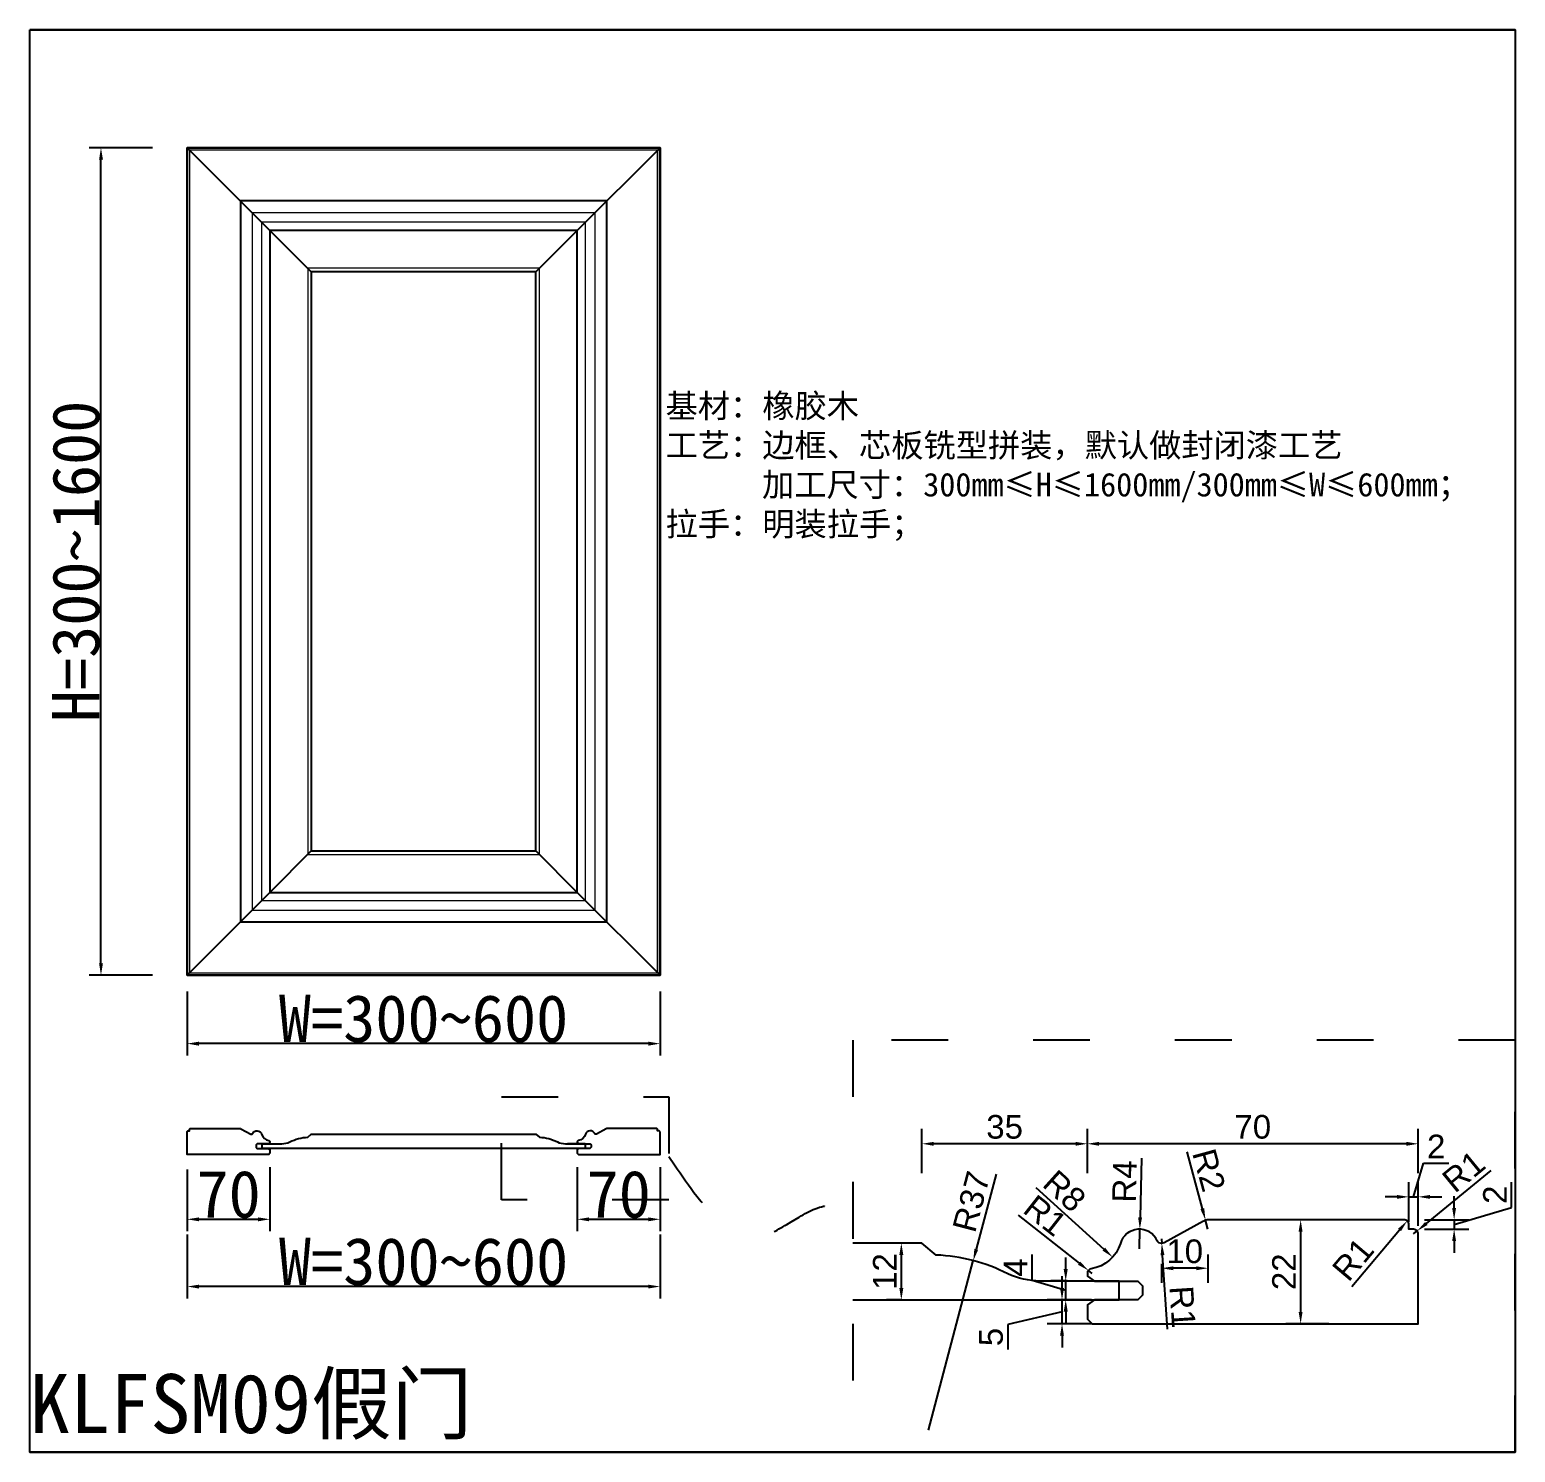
# Model space of a CAD drawing. Header units: inches. Extents: x 49347 to 63816, y 8487 to 15335.
# Drawn here: x 54002 to 55259, y 10398 to 11602 of the extents above; entities that cross this region are included whole.
import ezdxf

# ---------------------------------------------------------------- set-up
doc = ezdxf.new("R2010")
doc.units = ezdxf.units.IN
doc.header["$LTSCALE"] = 4
doc.linetypes.add('100', pattern=[30, 12, -18])
doc.layers.add('主色线', color=29, linetype='Continuous', lineweight=5)
doc.layers.add('粗实线', color=7, linetype='Continuous')
doc.styles.add('KLF-1_宋体', font='SimSun.ttf')
doc.styles.get("Standard").update_dxf_attribs({"font": 'arial.ttf'})
doc.styles.add('ZB_宋体', font='SimSun.ttf')
doc.dimstyles.new('ZB16-1.0+4倍大样', dxfattribs={"dimscale": 10, "dimtxt": 2, "dimasz": 1, "dimexe": 1.25, "dimexo": 0.625, "dimgap": 0.4, "dimtad": 1, "dimdec": 1, "dimlfac": 0.25, "dimtxsty": 'Standard', "dimcen": 2.5, "dimclrd": 144, "dimclre": 144, "dimclrt": 4, "dimadec": 0, "dimazin": 0, "dimtfac": 1, "dimtdec": 1, "dimtmove": 1, "dimatfit": 3, "dimfxlon": 1, "dimarcsym": 0})
doc.dimstyles.new('客来福标注小', dxfattribs={"dimscale": 20, "dimtxt": 2, "dimasz": 0.5, "dimexe": 0.5, "dimexo": 0, "dimgap": 0.05, "dimtad": 1, "dimdec": 0, "dimzin": 0, "dimdsep": 46, "dimtxsty": 'Standard', "dimcen": 0, "dimclrd": 256, "dimclre": 256, "dimclrt": 256, "dimadec": 0, "dimazin": 0, "dimtfac": 1, "dimtdec": 0, "dimtofl": 0, "dimtmove": 1, "dimatfit": 3, "dimfxl": 2.2, "dimfxlon": 1, "dimtolj": 1, "dimtzin": 0, "dimarcsym": 0})

# ---------------------------------------------------------------- blocks, each defined once
blk = doc.blocks.new('*D157')
at = {"lineweight": -2, "transparency": 16777216}
for p, q in [((54134.9, 10637.4), (54134.9, 10585.4)), ((54204.9, 10639.4), (54204.9, 10585.4)), ((54144.9, 10595.4), (54194.9, 10595.4))]:
    blk.add_line(p, q, dxfattribs=at)
at = {"transparency": 16777216}
for points in [[(54144.9, 10597), (54144.9, 10593.7), (54134.9, 10595.4)], [(54194.9, 10597), (54194.9, 10593.7), (54204.9, 10595.4)]]:
    blk.add_solid(points, dxfattribs=at)
at = {"layer": 'Defpoints', "color": 0, "transparency": 16777216}
for p in [(54134.9, 10637.4), (54204.9, 10640), (54204.9, 10595.4)]:
    blk.add_point(p, dxfattribs=at)
at = {"transparency": 16777216, "insert": (54169.9, 10616.4), "char_height": 40, "attachment_point": 5, "style": 'KLF-1_宋体'}
blk.add_mtext('\\A1;70', dxfattribs=at)
blk = doc.blocks.new('*D158')
at = {"lineweight": -2, "transparency": 16777216}
for p, q in [((54465, 10639.4), (54465, 10585.4)), ((54535, 10639.4), (54535, 10585.4)), ((54475, 10595.4), (54525, 10595.4))]:
    blk.add_line(p, q, dxfattribs=at)
at = {"transparency": 16777216}
for points in [[(54475, 10597), (54475, 10593.7), (54465, 10595.4)], [(54525, 10597), (54525, 10593.7), (54535, 10595.4)]]:
    blk.add_solid(points, dxfattribs=at)
at = {"layer": 'Defpoints', "color": 0, "transparency": 16777216}
for p in [(54465, 10640), (54535, 10642), (54535, 10595.4)]:
    blk.add_point(p, dxfattribs=at)
at = {"transparency": 16777216, "insert": (54500, 10616.4), "char_height": 40, "attachment_point": 5, "style": 'KLF-1_宋体'}
blk.add_mtext('\\A1;70', dxfattribs=at)
blk = doc.blocks.new('*D159')
at = {"lineweight": -2, "transparency": 16777216}
for p, q in [((54134.9, 10582.5), (54134.9, 10528.5)), ((54535, 10582.5), (54535, 10528.5)), ((54525, 10538.5), (54144.9, 10538.5))]:
    blk.add_line(p, q, dxfattribs=at)
at = {"transparency": 16777216}
for points in [[(54144.9, 10540.1), (54144.9, 10536.8), (54134.9, 10538.5)], [(54525, 10540.1), (54525, 10536.8), (54535, 10538.5)]]:
    blk.add_solid(points, dxfattribs=at)
at = {"layer": 'Defpoints', "color": 0, "transparency": 16777216}
for p in [(54134.9, 10633.6), (54535, 10633.6), (54134.9, 10538.5)]:
    blk.add_point(p, dxfattribs=at)
at = {"transparency": 16777216, "insert": (54334.9, 10559.5), "char_height": 40, "attachment_point": 5, "style": 'KLF-1_宋体'}
blk.add_mtext('\\A1;W=300~600', dxfattribs=at)
blk = doc.blocks.new('*D160')
at = {"lineweight": -2, "transparency": 16777216}
for p, q in [((54105.4, 11502), (54051.9, 11502)), ((54061.9, 10812), (54061.9, 11492)), ((54105.4, 10802), (54051.9, 10802))]:
    blk.add_line(p, q, dxfattribs=at)
at = {"transparency": 16777216}
for points in [[(54060.3, 11492), (54063.6, 11492), (54061.9, 11502)], [(54060.3, 10812), (54063.6, 10812), (54061.9, 10802)]]:
    blk.add_solid(points, dxfattribs=at)
at = {"layer": 'Defpoints', "color": 0, "transparency": 16777216}
for p in [(54061.9, 11502), (54105.4, 11502), (54105.4, 10802)]:
    blk.add_point(p, dxfattribs=at)
at = {"transparency": 16777216, "insert": (54040.9, 11152), "char_height": 40, "attachment_point": 5, "rotation": 90, "style": 'KLF-1_宋体'}
blk.add_mtext('\\A1;H=300~1600', dxfattribs=at)
blk = doc.blocks.new('*D161')
at = {"color": 144, "lineweight": -2, "transparency": 16777216}
for p, q in [((54739.2, 10575.2), (54726.7, 10575.2)), ((54739.2, 10537.2), (54739.2, 10565.2)), ((54739.2, 10527.2), (54726.7, 10527.2))]:
    blk.add_line(p, q, dxfattribs=at)
at = {"color": 144, "transparency": 16777216}
for points in [[(54737.5, 10565.2), (54740.9, 10565.2), (54739.2, 10575.2)], [(54737.5, 10537.2), (54740.9, 10537.2), (54739.2, 10527.2)]]:
    blk.add_solid(points, dxfattribs=at)
at = {"layer": 'Defpoints', "color": 0, "transparency": 16777216}
for p in [(54739.2, 10575.2), (54744.1, 10575.2), (54744.1, 10527.2)]:
    blk.add_point(p, dxfattribs=at)
at = {"color": 4, "transparency": 16777216, "insert": (54725.2, 10551.2), "char_height": 20, "attachment_point": 5, "rotation": 90}
blk.add_mtext('12', dxfattribs=at)
blk = doc.blocks.new('*D162')
at = {"color": 144, "lineweight": -2, "transparency": 16777216}
for p, q in [((54896.6, 10634.3), (54896.6, 10671.8)), ((55176.6, 10634.3), (55176.6, 10671.8)), ((55166.6, 10659.3), (54906.6, 10659.3))]:
    blk.add_line(p, q, dxfattribs=at)
at = {"color": 144, "transparency": 16777216}
for points in [[(54906.6, 10660.9), (54906.6, 10657.6), (54896.6, 10659.3)], [(55166.6, 10660.9), (55166.6, 10657.6), (55176.6, 10659.3)]]:
    blk.add_solid(points, dxfattribs=at)
at = {"layer": 'Defpoints', "color": 0, "transparency": 16777216}
for p in [(54896.6, 10659.3), (55176.6, 10600.6), (54896.6, 10579.5)]:
    blk.add_point(p, dxfattribs=at)
at = {"color": 4, "transparency": 16777216, "insert": (55036.6, 10673.5), "char_height": 20, "attachment_point": 5}
blk.add_mtext('70', dxfattribs=at)
blk = doc.blocks.new('*D163')
at = {"color": 144, "lineweight": -2, "transparency": 16777216}
for p, q in [((54756.6, 10634.3), (54756.6, 10671.8)), ((54896.6, 10634.3), (54896.6, 10671.8)), ((54886.6, 10659.3), (54766.6, 10659.3))]:
    blk.add_line(p, q, dxfattribs=at)
at = {"color": 144, "transparency": 16777216}
for points in [[(54766.6, 10660.9), (54766.6, 10657.6), (54756.6, 10659.3)], [(54886.6, 10660.9), (54886.6, 10657.6), (54896.6, 10659.3)]]:
    blk.add_solid(points, dxfattribs=at)
at = {"layer": 'Defpoints', "color": 0, "transparency": 16777216}
for p in [(54756.6, 10659.3), (54756.6, 10605.1), (54896.6, 10579.5)]:
    blk.add_point(p, dxfattribs=at)
at = {"color": 4, "transparency": 16777216, "insert": (54826.6, 10673.5), "char_height": 20, "attachment_point": 5}
blk.add_mtext('35', dxfattribs=at)
blk = doc.blocks.new('*D164')
at = {"color": 144, "lineweight": -2, "transparency": 16777216}
for p, q in [((55101, 10595), (55064.6, 10595)), ((55077.1, 10585), (55077.1, 10517)), ((55101, 10507), (55064.6, 10507))]:
    blk.add_line(p, q, dxfattribs=at)
at = {"color": 144, "transparency": 16777216}
for points in [[(55075.4, 10585), (55078.7, 10585), (55077.1, 10595)], [(55075.4, 10517), (55078.7, 10517), (55077.1, 10507)]]:
    blk.add_solid(points, dxfattribs=at)
at = {"layer": 'Defpoints', "color": 0, "transparency": 16777216}
for p in [(55107.2, 10595), (55077.1, 10507), (55107.2, 10507)]:
    blk.add_point(p, dxfattribs=at)
at = {"color": 4, "transparency": 16777216, "insert": (55063, 10551), "char_height": 20, "attachment_point": 5, "rotation": 90}
blk.add_mtext('22', dxfattribs=at)
blk = doc.blocks.new('*D165')
at = {"color": 144, "lineweight": -2, "transparency": 16777216}
for p, q in [((54849.8, 10543.7), (54849.8, 10565.5)), ((54878.3, 10553.2), (54878.3, 10563.2)), ((54878.3, 10535.2), (54849.8, 10543.7)), ((54879.4, 10543.2), (54865.8, 10543.2)), ((54878.3, 10527.2), (54878.3, 10543.2)), ((54878.3, 10527.2), (54878.3, 10543.2)), ((54879.4, 10527.2), (54865.8, 10527.2)), ((54878.3, 10517.2), (54878.3, 10507.2))]:
    blk.add_line(p, q, dxfattribs=at)
at = {"color": 144, "transparency": 16777216}
for points in [[(54876.6, 10553.2), (54880, 10553.2), (54878.3, 10543.2)], [(54876.6, 10517.2), (54880, 10517.2), (54878.3, 10527.2)]]:
    blk.add_solid(points, dxfattribs=at)
at = {"layer": 'Defpoints', "color": 0, "transparency": 16777216}
for p in [(54878.3, 10543.2), (54885.7, 10543.2), (54885.7, 10527.2)]:
    blk.add_point(p, dxfattribs=at)
at = {"color": 4, "transparency": 16777216, "insert": (54835.8, 10554.6), "char_height": 20, "attachment_point": 5, "rotation": 90}
blk.add_mtext('4', dxfattribs=at)
blk = doc.blocks.new('*D166')
at = {"color": 144, "lineweight": -2, "transparency": 16777216}
for p, q in [((54875.2, 10537.2), (54875.2, 10547.2)), ((54900.2, 10527.2), (54862.7, 10527.2)), ((54875.2, 10507), (54875.2, 10527.2)), ((54875.2, 10507), (54875.2, 10527.2)), ((54875.2, 10517.1), (54829.3, 10506.4)), ((54829.3, 10506.4), (54829.3, 10485.2)), ((54900.2, 10507), (54862.7, 10507)), ((54875.2, 10497), (54875.2, 10487))]:
    blk.add_line(p, q, dxfattribs=at)
at = {"color": 144, "transparency": 16777216}
for points in [[(54873.5, 10537.2), (54876.8, 10537.2), (54875.2, 10527.2)], [(54873.5, 10497), (54876.8, 10497), (54875.2, 10507)]]:
    blk.add_solid(points, dxfattribs=at)
at = {"layer": 'Defpoints', "color": 0, "transparency": 16777216}
for p in [(54875.2, 10527.2), (54914.4, 10527.2), (54914.4, 10507)]:
    blk.add_point(p, dxfattribs=at)
at = {"color": 4, "transparency": 16777216, "insert": (54815.2, 10495.8), "char_height": 20, "attachment_point": 5, "rotation": 90}
blk.add_mtext('5', dxfattribs=at)
blk = doc.blocks.new('*D167')
at = {"color": 144, "lineweight": -2, "transparency": 16777216}
for p, q in [((55255.6, 10605.5), (55255.6, 10626.8)), ((55207, 10605), (55207, 10615)), ((55207, 10591), (55255.6, 10605.5)), ((55182, 10595), (55219.5, 10595)), ((55182, 10587), (55219.5, 10587)), ((55207, 10595), (55207, 10587)), ((55207, 10595), (55207, 10587)), ((55207, 10577), (55207, 10567))]:
    blk.add_line(p, q, dxfattribs=at)
at = {"color": 144, "transparency": 16777216}
for points in [[(55205.3, 10605), (55208.6, 10605), (55207, 10595)], [(55205.3, 10577), (55208.6, 10577), (55207, 10587)]]:
    blk.add_solid(points, dxfattribs=at)
at = {"layer": 'Defpoints', "color": 0, "transparency": 16777216}
for p in [(55144.8, 10595), (55171.2, 10587), (55207, 10587)]:
    blk.add_point(p, dxfattribs=at)
at = {"color": 4, "transparency": 16777216, "insert": (55241.5, 10616.2), "char_height": 20, "attachment_point": 5, "rotation": 90}
blk.add_mtext('2', dxfattribs=at)
blk = doc.blocks.new('*D168')
at = {"color": 144, "lineweight": -2, "transparency": 16777216}
for p, q in [((55172.6, 10614.4), (55181.2, 10642.9)), ((55181.2, 10642.9), (55202.4, 10642.9)), ((55168.6, 10593.2), (55168.6, 10626.9)), ((55176.6, 10589.8), (55176.6, 10626.9)), ((55158.6, 10614.4), (55148.6, 10614.4)), ((55168.6, 10614.4), (55176.6, 10614.4)), ((55168.6, 10614.4), (55176.6, 10614.4)), ((55186.6, 10614.4), (55196.6, 10614.4))]:
    blk.add_line(p, q, dxfattribs=at)
at = {"color": 144, "transparency": 16777216}
for points in [[(55158.6, 10616), (55158.6, 10612.7), (55168.6, 10614.4)], [(55186.6, 10616), (55186.6, 10612.7), (55176.6, 10614.4)]]:
    blk.add_solid(points, dxfattribs=at)
at = {"layer": 'Defpoints', "color": 0, "transparency": 16777216}
for p in [(55176.6, 10614.4), (55168.6, 10587), (55176.6, 10583.5)]:
    blk.add_point(p, dxfattribs=at)
at = {"color": 4, "transparency": 16777216, "insert": (55191.8, 10657), "char_height": 20, "attachment_point": 5}
blk.add_mtext('2', dxfattribs=at)
blk = doc.blocks.new('*D169')
at = {"color": 144, "lineweight": -2, "transparency": 16777216}
for p, q in [((54942.5, 10647.1), (54941.3, 10596.9)), ((54940.6, 10570.3), (54941, 10587))]:
    blk.add_line(p, q, dxfattribs=at)
at = {"color": 144, "transparency": 16777216}
blk.add_solid([(54939.6, 10597), (54942.9, 10596.9), (54941, 10587)], dxfattribs=at)
at = {"layer": 'Defpoints', "color": 0, "transparency": 16777216}
for p in [(54941, 10587), (54940.6, 10570.3)]:
    blk.add_point(p, dxfattribs=at)
at = {"color": 4, "transparency": 16777216, "insert": (54928, 10627.4), "char_height": 20, "attachment_point": 5, "rotation": 88.604}
blk.add_mtext('R4', dxfattribs=at)
blk = doc.blocks.new('*D170')
at = {"color": 144, "lineweight": -2, "transparency": 16777216}
blk.add_line((54852.9, 10622.3), (54910.6, 10570.1), dxfattribs=at)
at = {"color": 144, "transparency": 16777216}
blk.add_solid([(54911.7, 10571.3), (54909.4, 10568.9), (54918, 10563.4)], dxfattribs=at)
at = {"layer": 'Defpoints', "color": 0, "transparency": 16777216}
for p in [(54894.8, 10584.4), (54918, 10563.4)]:
    blk.add_point(p, dxfattribs=at)
at = {"color": 4, "transparency": 16777216, "insert": (54877.3, 10619.3), "char_height": 20, "attachment_point": 5, "rotation": 317.8662}
blk.add_mtext('R8', dxfattribs=at)
blk = doc.blocks.new('*D171')
at = {"color": 144, "lineweight": -2, "transparency": 16777216}
for p, q in [((54980.7, 10652.6), (54993.9, 10604.3)), ((54998.7, 10587), (54996.6, 10594.7))]:
    blk.add_line(p, q, dxfattribs=at)
at = {"color": 144, "transparency": 16777216}
blk.add_solid([(54995.5, 10604.8), (54992.3, 10603.9), (54996.6, 10594.7)], dxfattribs=at)
at = {"layer": 'Defpoints', "color": 0, "transparency": 16777216}
for p in [(54996.6, 10594.7), (54998.7, 10587)]:
    blk.add_point(p, dxfattribs=at)
at = {"color": 4, "transparency": 16777216, "insert": (54999.5, 10637), "char_height": 20, "attachment_point": 5, "rotation": 285.3427}
blk.add_mtext('R2', dxfattribs=at)
blk = doc.blocks.new('*D172')
at = {"color": 144, "lineweight": -2, "transparency": 16777216}
for p, q in [((55238, 10636.6), (55183.4, 10591.8)), ((55172.6, 10583), (55175.7, 10585.5))]:
    blk.add_line(p, q, dxfattribs=at)
at = {"color": 144, "transparency": 16777216}
blk.add_solid([(55182.4, 10593.1), (55184.5, 10590.6), (55175.7, 10585.5)], dxfattribs=at)
at = {"layer": 'Defpoints', "color": 0, "transparency": 16777216}
for p in [(55175.7, 10585.5), (55172.6, 10583)]:
    blk.add_point(p, dxfattribs=at)
at = {"color": 4, "transparency": 16777216, "insert": (55215, 10635.9), "char_height": 20, "attachment_point": 5, "rotation": 39.3786}
blk.add_mtext('R1', dxfattribs=at)
blk = doc.blocks.new('*D173')
at = {"color": 144, "lineweight": -2, "transparency": 16777216}
blk.add_line((55120.4, 10538.6), (55160.7, 10586.4), dxfattribs=at)
at = {"color": 144, "transparency": 16777216}
blk.add_solid([(55159.5, 10587.4), (55162, 10585.3), (55167.2, 10594)], dxfattribs=at)
at = {"layer": 'Defpoints', "color": 0, "transparency": 16777216}
for p in [(55164.6, 10591), (55167.2, 10594)]:
    blk.add_point(p, dxfattribs=at)
at = {"color": 4, "transparency": 16777216, "insert": (55121.4, 10561.6), "char_height": 20, "attachment_point": 5, "rotation": 49.8134}
blk.add_mtext('R1', dxfattribs=at)
blk = doc.blocks.new('*D174')
at = {"color": 144, "lineweight": -2, "transparency": 16777216}
for p, q in [((54959.4, 10579), (54959.6, 10575)), ((54964.3, 10502.3), (54960.3, 10565))]:
    blk.add_line(p, q, dxfattribs=at)
blk.add_arc((54959.4, 10579), 4, 270, 273.6833, dxfattribs=at)
at = {"color": 144, "transparency": 16777216}
blk.add_solid([(54961.9, 10565.1), (54958.6, 10564.9), (54959.6, 10575)], dxfattribs=at)
at = {"layer": 'Defpoints', "color": 0, "transparency": 16777216}
for p in [(54959.4, 10579), (54959.6, 10575)]:
    blk.add_point(p, dxfattribs=at)
at = {"color": 4, "transparency": 16777216, "insert": (54977.2, 10521.3), "char_height": 20, "attachment_point": 5, "rotation": 273.6833}
blk.add_mtext('R1', dxfattribs=at)
blk = doc.blocks.new('*D175')
at = {"color": 144, "lineweight": -2, "transparency": 16777216}
for p, q in [((54838.1, 10598.9), (54889.6, 10558.3)), ((54900.6, 10549.6), (54897.5, 10552.1))]:
    blk.add_line(p, q, dxfattribs=at)
at = {"color": 144, "transparency": 16777216}
blk.add_solid([(54890.6, 10559.6), (54888.6, 10557), (54897.5, 10552.1)], dxfattribs=at)
at = {"layer": 'Defpoints', "color": 0, "transparency": 16777216}
for p in [(54897.5, 10552.1), (54900.6, 10549.6)]:
    blk.add_point(p, dxfattribs=at)
at = {"color": 4, "transparency": 16777216, "insert": (54861.1, 10598.6), "char_height": 20, "attachment_point": 5, "rotation": 321.741}
blk.add_mtext('R1', dxfattribs=at)
blk = doc.blocks.new('*D176')
at = {"color": 144, "lineweight": -2, "transparency": 16777216}
for p, q in [((54998.7, 10565.6), (54998.7, 10541.5)), ((54959.4, 10557.6), (54959.4, 10541.5)), ((54988.7, 10554), (54969.4, 10554))]:
    blk.add_line(p, q, dxfattribs=at)
at = {"color": 144, "transparency": 16777216}
for points in [[(54969.4, 10555.6), (54969.4, 10552.3), (54959.4, 10554)], [(54988.7, 10555.6), (54988.7, 10552.3), (54998.7, 10554)]]:
    blk.add_solid(points, dxfattribs=at)
at = {"layer": 'Defpoints', "color": 0, "transparency": 16777216}
for p in [(54959.4, 10563.9), (54998.7, 10571.9), (54959.4, 10554)]:
    blk.add_point(p, dxfattribs=at)
at = {"color": 4, "transparency": 16777216, "insert": (54979, 10568.2), "char_height": 20, "attachment_point": 5}
blk.add_mtext('10', dxfattribs=at)
blk = doc.blocks.new('*D177')
at = {"color": 144, "lineweight": -2, "transparency": 16777216}
for p, q in [((54819.4, 10633.7), (54802.6, 10570.1)), ((54762.2, 10416.9), (54800.1, 10560.4))]:
    blk.add_line(p, q, dxfattribs=at)
at = {"color": 144, "transparency": 16777216}
blk.add_solid([(54801, 10570.5), (54804.2, 10569.6), (54800.1, 10560.4)], dxfattribs=at)
at = {"layer": 'Defpoints', "color": 0, "transparency": 16777216}
for p in [(54800.1, 10560.4), (54762.2, 10416.9)]:
    blk.add_point(p, dxfattribs=at)
at = {"color": 4, "transparency": 16777216, "insert": (54798.5, 10610.3), "char_height": 20, "attachment_point": 5, "rotation": 75.2365}
blk.add_mtext('R37', dxfattribs=at)
blk = doc.blocks.new('*D178')
at = {"lineweight": -2, "transparency": 16777216}
for p, q in [((54134.9, 10788), (54134.9, 10734)), ((54535, 10788), (54535, 10734)), ((54525, 10744), (54144.9, 10744))]:
    blk.add_line(p, q, dxfattribs=at)
at = {"transparency": 16777216}
for points in [[(54144.9, 10745.7), (54144.9, 10742.3), (54134.9, 10744)], [(54525, 10745.7), (54525, 10742.3), (54535, 10744)]]:
    blk.add_solid(points, dxfattribs=at)
at = {"layer": 'Defpoints', "color": 0, "transparency": 16777216}
for p in [(54134.9, 10839.2), (54535, 10839.2), (54134.9, 10744)]:
    blk.add_point(p, dxfattribs=at)
at = {"transparency": 16777216, "insert": (54334.9, 10765), "char_height": 40, "attachment_point": 5, "style": 'KLF-1_宋体'}
blk.add_mtext('\\A1;W=300~600', dxfattribs=at)

msp = doc.modelspace()

# ---------------------------------------------------------------- linework, layer by layer
for p, q in [((55258.74, 11601.89, 0), (54001.61, 11601.89, 0)), ((54001.61, 11601.89, 0), (55258.74, 11601.89, 0)), ((54547.4, 11601.89, 0), (54216.24, 11601.89, 0)), ((54685.5, 11601.89, 0), (54547.4, 11601.89, 0)), ((54547.4, 11601.89, 0), (55024.53, 11601.89, 0)), ((55024.53, 11601.89, 0), (54685.5, 11601.89, 0)), ((55258.74, 11601.89, 0), (55024.53, 11601.89, 0)), ((55258.74, 11601.89, 0), (55024.53, 11601.89, 0)), ((54001.61, 10398.26, 0), (55258.74, 10398.26, 0))]:
    msp.add_line(p, q)
at = {"color": 0}
msp.add_line((54001.61, 10398.26, 0), (54001.61, 11601.89, 0), dxfattribs=at)
at = {"color": 3}
for q in [(54001.61, 11601.89, 0), (55258.74, 10398.26, 0)]:
    msp.add_line((55258.74, 11601.89, 0), q, dxfattribs=at)
at = {"color": 250}
for p, q in [((54204.89, 11432.03, 0), (54134.89, 11502.03, 0)), ((54464.98, 11432.03, 0), (54534.98, 11502.03, 0)), ((54204.89, 11432.03, 0), (54239.89, 11397.03, 0)), ((54429.98, 11397.03, 0), (54464.98, 11432.03, 0)), ((54239.89, 10907.03, 0), (54204.89, 10872.03, 0)), ((54429.98, 10907.03, 0), (54464.98, 10872.03, 0)), ((54204.89, 10872.03, 0), (54134.89, 10802.03, 0)), ((54464.98, 10872.03, 0), (54534.98, 10802.03, 0))]:
    msp.add_line(p, q, dxfattribs=at)
at = {"color": 0, "elevation": 0}
for points in [[(54001.61, 11601.89), (55258.74, 11601.89), (55258.74, 10398.26), (54001.61, 10398.26)], [(54134.89, 11502.03), (54534.89, 11502.03), (54534.89, 10802.03), (54134.89, 10802.03)]]:
    msp.add_lwpolyline(points, close=True, dxfattribs=at)
at = {"color": 2, "elevation": 0}
msp.add_lwpolyline([(54134.89, 10802.03), (54534.89, 10802.03), (54534.89, 11502.03), (54134.89, 11502.03)], close=True, dxfattribs=at)
at = {"color": 251, "linetype": '100', "elevation": 0}
for points in [[(55258.74, 10746.96), (54698.2, 10746.96), (54698.2, 10398.26), (55258.74, 10398.26)], [(54400.92, 10699.11), (54542.54, 10699.11), (54542.54, 10611.74), (54400.92, 10611.74)]]:
    msp.add_lwpolyline(points, close=True, dxfattribs=at)
at = {"color": 2, "elevation": 0}
for points in [[(54164.89, 10672.29), (54179.37, 10672.29, -0.1274582), (54180.34, 10672.04), (54188.66, 10667.42, 0.1274582), (54189.15, 10667.29), (54189.2, 10667.29, 0.2924495), (54190.1, 10667.87, -0.6933753), (54197.89, 10667.29, 0.2819001), (54204.05, 10661.94, -0.3664776), (54204.89, 10660.95), (54204.89, 10660.34), (54203.39, 10659.34), (54194.19, 10659.34), (54193.19, 10658.34), (54193.19, 10656.34), (54194.19, 10655.34), (54203.39, 10655.34), (54204.89, 10654.34), (54204.89, 10651.29), (54203.89, 10650.29), (54134.89, 10650.29), (54134.89, 10669.29, -0.4142136), (54135.89, 10670.29), (54136.89, 10670.29), (54136.89, 10671.29, -0.4142136), (54137.89, 10672.29), (54179.37, 10672.29)], [(54471.68, 10659.34), (54456.57, 10659.34), (54471.68, 10659.34), (54471.68, 10655.34), (54198.19, 10655.34), (54198.19, 10659.34), (54214.89, 10659.34, 0.1107937), (54221.72, 10660.88, -0.1068206), (54236.88, 10664.84), (54239.89, 10667.34), (54429.98, 10667.34), (54432.98, 10664.84, -0.1068206), (54448.15, 10660.88, 0.1107937), (54454.98, 10659.34), (54471.68, 10659.34), (54462.78, 10659.34)], [(54504.98, 10672.29), (54490.5, 10672.29, 0.1274582), (54489.53, 10672.04), (54481.21, 10667.42, -0.1274582), (54480.72, 10667.29), (54480.67, 10667.29, -0.2924495), (54479.76, 10667.87, 0.6933753), (54471.98, 10667.29, -0.2819001), (54465.82, 10661.94, 0.3664776), (54464.98, 10660.95), (54464.98, 10660.34), (54466.48, 10659.34), (54475.68, 10659.34), (54476.68, 10658.34), (54476.68, 10656.34), (54475.68, 10655.34), (54466.48, 10655.34), (54464.98, 10654.34), (54464.98, 10651.29), (54465.98, 10650.29), (54534.98, 10650.29), (54534.98, 10669.29, 0.4142136), (54533.98, 10670.29), (54532.98, 10670.29), (54532.98, 10671.29, 0.4142136), (54531.98, 10672.29), (54490.5, 10672.29)], [(55056.61, 10594.96), (54998.68, 10594.96, 0.1274582), (54994.8, 10593.95), (54961.51, 10575.46, -0.1274582), (54959.57, 10574.96), (54959.37, 10574.96, -0.2924495), (54955.74, 10577.28, 0.6933753), (54924.61, 10574.96, -0.2819001), (54899.95, 10553.54, 0.3664776), (54896.61, 10549.59), (54896.61, 10547.16), (54902.61, 10543.16), (54939.41, 10543.16), (54943.41, 10539.16), (54943.41, 10531.16), (54939.41, 10527.16), (54902.61, 10527.16), (54896.61, 10523.16), (54896.61, 10510.96), (54900.61, 10506.96), (55176.61, 10506.96), (55176.61, 10582.96, 0.4142136), (55172.61, 10586.96), (55168.61, 10586.96), (55168.61, 10590.96, 0.4142136), (55164.61, 10594.96), (54998.68, 10594.96)], [(54698.2, 10527.16), (54923.41, 10527.16), (54923.41, 10543.16), (54856.61, 10543.16, -0.1107937), (54829.27, 10549.29, 0.1068206), (54768.62, 10565.16), (54756.61, 10575.16), (54698.2, 10575.16)]]:
    msp.add_lwpolyline(points, format="xyb", dxfattribs=at)
at = {"color": 251, "linetype": '100'}
msp.add_open_spline([(54542.54, 10648.47, 0), (54567.49, 10611.38, 0), (54606.75, 10553, 0), (54666.31, 10612.67, 0), (54691.11, 10605.91, 0), (54698.2, 10602.23, 0)], degree=3, knots=[0, 0, 0, 0, 104.1239361, 163.86704, 188.2182737, 188.2182737, 188.2182737, 188.2182737], dxfattribs=at)
at = {"layer": '主色线', "color": 250, "elevation": 0}
for points in [[(54136.89, 10804.03), (54532.98, 10804.03), (54532.98, 11500.03), (54136.89, 11500.03)], [(54189.89, 10857.03), (54479.98, 10857.03), (54479.98, 11447.03), (54189.89, 11447.03)], [(54197.89, 10865.03), (54471.98, 10865.03), (54471.98, 11439.03), (54197.89, 11439.03)], [(54236.88, 10904.03), (54432.98, 10904.03), (54432.98, 11400.03), (54236.88, 11400.03)]]:
    msp.add_lwpolyline(points, close=True, dxfattribs=at)
at = {"layer": '粗实线', "elevation": 0}
for points in [[(54134.89, 11502.03), (54534.98, 11502.03), (54534.98, 10802.03), (54134.89, 10802.03)], [(54134.89, 10802.03), (54534.98, 10802.03), (54534.98, 11502.03), (54134.89, 11502.03)], [(54179.89, 10847.03), (54489.98, 10847.03), (54489.98, 11457.03), (54179.89, 11457.03)], [(54204.89, 10872.03), (54464.98, 10872.03), (54464.98, 11432.03), (54204.89, 11432.03)], [(54239.89, 10907.03), (54429.98, 10907.03), (54429.98, 11397.03), (54239.89, 11397.03)]]:
    msp.add_lwpolyline(points, close=True, dxfattribs=at)

# ---------------------------------------------------------------- texts
at = {"lineweight": 25, "attachment_point": 1}
for s, insert, char_height, width, style in [('基材：橡胶木     \\P工艺：边框、芯板铣型拼装，默认做封闭漆工艺\\P      加工尺寸：300mm≤H≤1600mm/300mm≤W≤600mm；\\P拉手：明装拉手；', (54539.7, 11293.68, 0), 20, 722.3022, 'ZB_宋体'), ('KLFSM09假门', (54001.61, 10464.47, 0), 50, 6766.6201, 'KLF-1_宋体')]:
    msp.add_mtext(s, dxfattribs=dict(at, insert=insert, char_height=char_height, width=width, style=style))

# ---------------------------------------------------------------- dimensions: what is measured, and where the dimension line sits
at = {"color": 0}
dim = msp.add_linear_dim(base=(54061.94, 11502.03, 0), p1=(54105.43, 10802.03, 0), p2=(54105.43, 11502.03, 0), angle=270, text='H=300~1600', dimstyle='客来福标注小', override={"dimtxsty": 'KLF-1_宋体'}, dxfattribs=at)
dim.commit()
dim.dimension.update_dxf_attribs({"geometry": '*D160', "text_midpoint": (54040.94, 11152.03, 0)})
for base, p1, p2, picture, middle in [((54134.89, 10744.01, 0), (54534.98, 10839.17, 0), (54134.89, 10839.17, 0), '*D178', (54334.93, 10765.01, 0)), ((54134.89, 10538.47, 0), (54534.98, 10633.63, 0), (54134.89, 10633.63, 0), '*D159', (54334.93, 10559.47, 0))]:
    dim = msp.add_linear_dim(base=base, p1=p1, p2=p2, text='W=300~600', dimstyle='客来福标注小', override={"dimtxsty": 'KLF-1_宋体'}, dxfattribs=at)
    dim.commit()
    dim.dimension.update_dxf_attribs({"geometry": picture, "text_midpoint": middle})
for base, p1, p2, angle, picture, middle in [((54756.61, 10659.27, 0), (54896.61, 10579.53, 0), (54756.61, 10605.1, 0), 180, '*D163', (54826.61, 10673.48, 0)), ((54896.61, 10659.27, 0), (55176.61, 10600.61, 0), (54896.61, 10579.53, 0), 180, '*D162', (55036.61, 10673.48, 0)), ((55206.95, 10586.96, 0), (55144.76, 10594.96, 0), (55171.17, 10586.96, 0), 90, '*D167', (55241.53, 10609.54, 0)), ((55077.05, 10506.96, 0), (55107.22, 10594.96, 0), (55107.22, 10506.96, 0), 90, '*D164', (55063.01, 10550.96, 0)), ((54739.21, 10575.16, 0), (54744.11, 10527.16, 0), (54744.11, 10575.16, 0), 90, '*D161', (54725.16, 10551.16, 0)), ((54878.29, 10543.16, 0), (54885.67, 10527.16, 0), (54885.67, 10543.16, 0), 90, '*D165', (54835.79, 10547.71, 0))]:
    dim = msp.add_linear_dim(base=base, p1=p1, p2=p2, angle=angle, dimstyle='ZB16-1.0+4倍大样')
    dim.commit()
    dim.dimension.update_dxf_attribs({"geometry": picture, "text_midpoint": middle})
dim = msp.add_linear_dim(base=(55176.61, 10614.37, 0), p1=(55168.61, 10586.96, 0), p2=(55176.61, 10583.54, 0), dimstyle='ZB16-1.0+4倍大样')
dim.commit()
dim.dimension.update_dxf_attribs({"geometry": '*D168', "text_midpoint": (55185.17, 10656.95, 0)})
dim = msp.add_radius_dim(center=(54998.68, 10586.96, 0), mpoint=(54996.56, 10594.67, 0), dimstyle='ZB16-1.0+4倍大样')
dim.commit()
dim.dimension.update_dxf_attribs({"geometry": '*D171', "text_midpoint": (54999.52, 10636.98, 0)})
for center, mpoint, picture, middle in [((55172.61, 10582.96, 0), (55175.7, 10585.49, 0), '*D172', (55223.9, 10625.05, 0)), ((54900.61, 10549.59, 0), (54897.47, 10552.07, 0), '*D175', (54852.42, 10587.59, 0)), ((55164.61, 10590.96, 0), (55167.19, 10594.01, 0), '*D173', (55132.13, 10552.51, 0)), ((54959.37, 10578.96, 0), (54959.63, 10574.97, 0), '*D174', (54963.14, 10520.41, 0))]:
    dim = msp.add_radius_dim(center=center, mpoint=mpoint, dimstyle='ZB16-1.0+4倍大样')
    dim.commit()
    dim.dimension.update_dxf_attribs({"geometry": picture, "text_midpoint": middle, "dimtype": 132})
for base, p1, p2, picture, middle in [((54204.89, 10595.36, 0), (54134.89, 10637.45, 0), (54204.89, 10639.97, 0), '*D157', (54169.89, 10616.36, 0)), ((54534.98, 10595.36, 0), (54464.98, 10639.97, 0), (54534.98, 10642.02, 0), '*D158', (54499.98, 10616.36, 0))]:
    dim = msp.add_linear_dim(base=base, p1=p1, p2=p2, dimstyle='客来福标注小', override={"dimtxsty": 'KLF-1_宋体'}, dxfattribs=at)
    dim.commit()
    dim.dimension.update_dxf_attribs({"geometry": picture, "text_midpoint": middle})
for center, mpoint, text, picture, middle in [((54762.24, 10416.9, 0), (54800.05, 10560.4, 0), 'R37', '*D177', (54798.51, 10610.33, 0)), ((54940.61, 10570.29, 0), (54941.01, 10586.95, 0), 'R4', '*D169', (54928, 10627.37, 0))]:
    dim = msp.add_radius_dim(center=center, mpoint=mpoint, text=text, dimstyle='ZB16-1.0+4倍大样')
    dim.commit()
    dim.dimension.update_dxf_attribs({"geometry": picture, "text_midpoint": middle})
dim = msp.add_radius_dim(center=(54894.79, 10584.38, 0), mpoint=(54917.98, 10563.4, 0), text='R8', dimstyle='ZB16-1.0+4倍大样')
dim.commit()
dim.dimension.update_dxf_attribs({"geometry": '*D170', "text_midpoint": (54867.8, 10608.8, 0), "dimtype": 132})
dim = msp.add_linear_dim(base=(54959.37, 10553.96, 0), p1=(54998.68, 10571.88, 0), p2=(54959.37, 10563.88, 0), text='10', dimstyle='ZB16-1.0+4倍大样')
dim.commit()
dim.dimension.update_dxf_attribs({"geometry": '*D176', "text_midpoint": (54979.03, 10553.96, 0), "dimtype": 128})
dim = msp.add_linear_dim(base=(54875.16, 10527.16, 0), p1=(54914.41, 10506.96, 0), p2=(54914.41, 10527.16, 0), angle=90, text='5', dimstyle='ZB16-1.0+4倍大样')
dim.commit()
dim.dimension.update_dxf_attribs({"geometry": '*D166', "text_midpoint": (54829.33, 10502.44, 0), "dimtype": 128})

doc.saveas('drawing.dxf')
